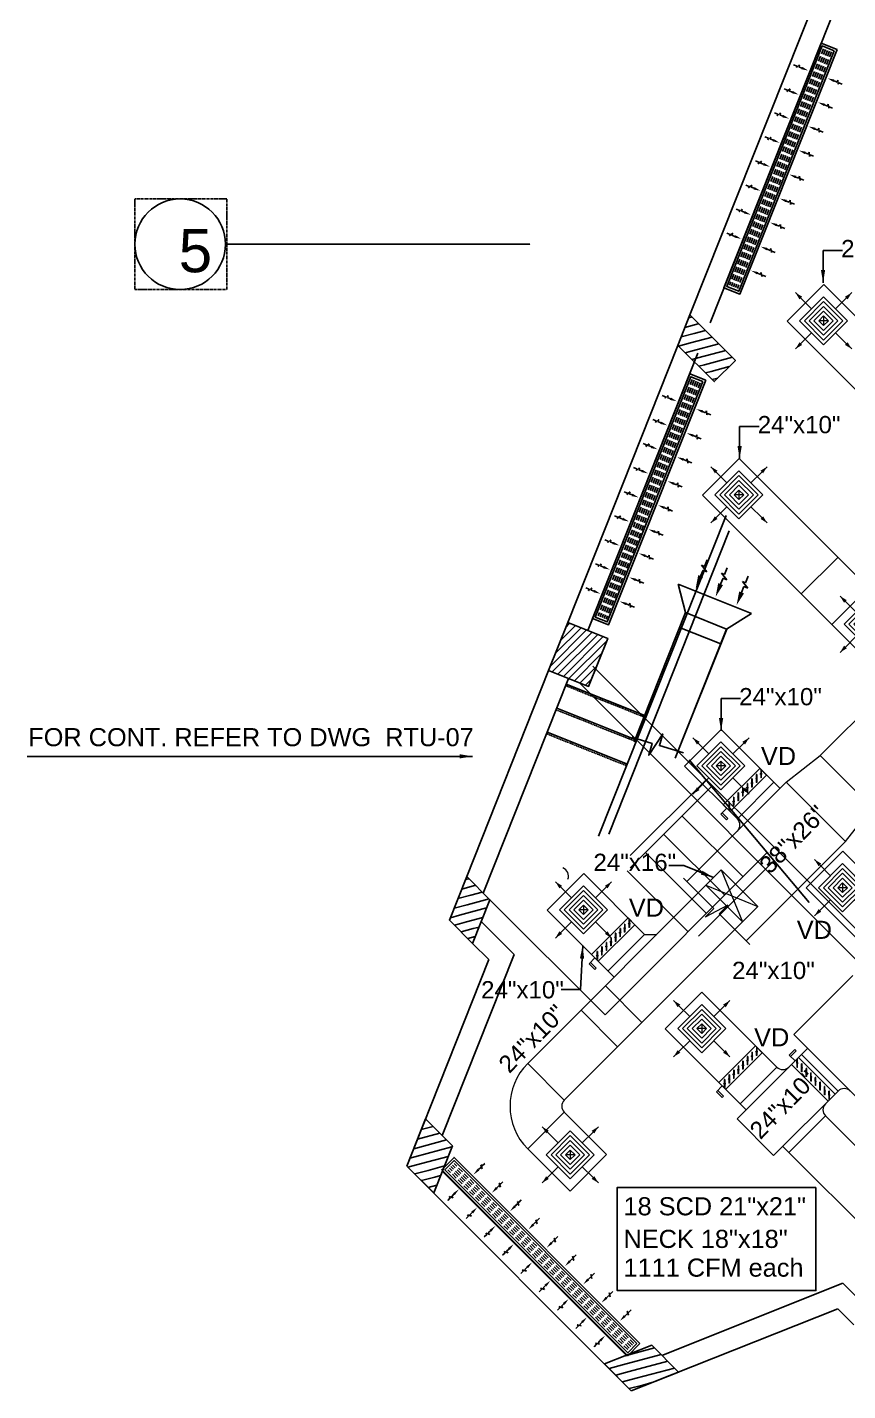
# Model space of a CAD drawing. Header units: inches. Extents: x 751443 to 884462, y -58136 to 349881.
# Drawn here: x 802887 to 812402, y -34549 to -18743 of the extents above; entities that cross this region are included whole.
import ezdxf

# ---------------------------------------------------------------- set-up
doc = ezdxf.new("R2010")
doc.units = ezdxf.units.IN
doc.header["$MEASUREMENT"] = 0
for name, pattern in [('ACAD_ISO03W100', [30, 12, -18]), ('CENTER', [50.8, 31.75, -6.35, 6.35, -6.35]), ('HIDDEN', [0.375, 0.25, -0.125])]:
    doc.linetypes.add(name, pattern=pattern)
for name, color, linetype, lineweight in [('000SACD', 1, 'Continuous', 18), ('000Text', 2, 'Continuous', 18), ('000VD', 1, 'Continuous', 20), ('M-S.DUCT', 1, 'Continuous', 15)]:
    doc.layers.add(name, color=color, linetype=linetype, lineweight=lineweight)
for name, color, linetype in [('01-R-RDUCT', 3, 'Continuous'), ('0AC-R-ARROW', 2, 'Continuous'), ('AC-LEADER', 30, 'Continuous'), ('AC-R-GRILL', 220, 'Continuous'), ('AXES', 8, 'CENTER'), ('COL', 8, 'Continuous'), ('HAT', 8, 'Continuous'), ('S 34x10', 2, 'Continuous'), ('WALL', 8, 'Continuous')]:
    doc.layers.add(name, color=color, linetype=linetype)
doc.styles.add('Arial', font='arial.ttf')
doc.styles.add('HOREA', font='arial.ttf')
doc.styles.get("Standard").update_dxf_attribs({"font": 'arial.ttf'})
doc.dimstyles.new('DIM 1-50', dxfattribs={"dimtxt": 210, "dimasz": 150, "dimexe": 0.18, "dimexo": 0.0625, "dimgap": 25, "dimtad": 0, "dimdec": 0, "dimzin": 0, "dimdsep": 46, "dimtxsty": 'HOREA', "dimblk": 'OBLIQUE', "dimcen": 0.09, "dimclrd": 256, "dimclre": 256, "dimclrt": 31, "dimadec": 0, "dimazin": 0, "dimtfac": 1, "dimtdec": 0, "dimtofl": 0, "dimtmove": 0, "dimatfit": 3, "dimfxl": 0, "dimtolj": 1, "dimtzin": 0, "dimarcsym": 0})
pattern_1 = [(15, (-225284.19, -431112.28), (-24.652514, 92.004435), [])]

# ---------------------------------------------------------------- blocks, each defined once
blk = doc.blocks.new('*U15')
at = {"layer": '000VD'}
h = blk.add_hatch(color=15, dxfattribs=at)
edge = h.paths.add_edge_path()
edge.add_arc((0.025, 0.037), 0.00488, 0, 360)
h = blk.add_hatch(color=15, dxfattribs=at)
edge = h.paths.add_edge_path()
edge.add_arc((0.075, 0.037), 0.00488, 0, 360)
h = blk.add_hatch(color=15, dxfattribs=at)
edge = h.paths.add_edge_path()
edge.add_arc((0.075, 0.037), 0.00488, 0, 360)
h = blk.add_hatch(color=15, dxfattribs=at)
edge = h.paths.add_edge_path()
edge.add_arc((0.125, 0.037), 0.00488, 0, 360)
h = blk.add_hatch(color=15, dxfattribs=at)
edge = h.paths.add_edge_path()
edge.add_arc((0.175, 0.037), 0.00488, 0, 360)
h = blk.add_hatch(color=15, dxfattribs=at)
edge = h.paths.add_edge_path()
edge.add_arc((0.225, 0.037), 0.00488, 0, 360)
h = blk.add_hatch(color=15, dxfattribs=at)
edge = h.paths.add_edge_path()
edge.add_arc((0.275, 0.037), 0.00488, 0, 360)
h = blk.add_hatch(color=15, dxfattribs=at)
edge = h.paths.add_edge_path()
edge.add_arc((0.325, 0.037), 0.00488, 0, 360)
h = blk.add_hatch(color=15, dxfattribs=at)
edge = h.paths.add_edge_path()
edge.add_arc((0.375, 0.037), 0.00488, 0, 360)
at = {"layer": '000VD', "color": 1}
blk.add_line((-0.064, 0.037), (0, 0.037), dxfattribs=at)
at = {"layer": '000VD', "color": 15}
for p, q in [((0.046, 0.061), (0.001, 0.017)), ((0.004, 0.014), (0.001, 0.017)), ((0.049, 0.058), (0.004, 0.014)), ((0.049, 0.058), (0.046, 0.061)), ((0.096, 0.061), (0.051, 0.017)), ((0.096, 0.061), (0.051, 0.017)), ((0.054, 0.014), (0.051, 0.017)), ((0.054, 0.014), (0.051, 0.017)), ((0.099, 0.058), (0.054, 0.014)), ((0.099, 0.058), (0.054, 0.014)), ((0.099, 0.058), (0.096, 0.061)), ((0.099, 0.058), (0.096, 0.061)), ((0.146, 0.061), (0.101, 0.017)), ((0.104, 0.014), (0.101, 0.017)), ((0.149, 0.058), (0.104, 0.014)), ((0.149, 0.058), (0.146, 0.061)), ((0.196, 0.061), (0.151, 0.017)), ((0.154, 0.014), (0.151, 0.017)), ((0.199, 0.058), (0.154, 0.014)), ((0.199, 0.058), (0.196, 0.061)), ((0.246, 0.061), (0.201, 0.017)), ((0.204, 0.014), (0.201, 0.017)), ((0.249, 0.058), (0.204, 0.014)), ((0.249, 0.058), (0.246, 0.061)), ((0.296, 0.061), (0.251, 0.017)), ((0.254, 0.014), (0.251, 0.017)), ((0.299, 0.058), (0.254, 0.014)), ((0.299, 0.058), (0.296, 0.061)), ((0.346, 0.061), (0.301, 0.017)), ((0.304, 0.014), (0.301, 0.017)), ((0.349, 0.058), (0.304, 0.014)), ((0.349, 0.058), (0.346, 0.061)), ((0.396, 0.061), (0.351, 0.017)), ((0.354, 0.014), (0.351, 0.017)), ((0.399, 0.058), (0.354, 0.014)), ((0.399, 0.058), (0.396, 0.061))]:
    blk.add_line(p, q, dxfattribs=at)
at = {"layer": '000VD'}
for points in [[(-0.064, -0.025), (-0.05, -0.025), (-0.05, 0.037), (-0.064, 0.037)], [(0, 0), (0.398, 0), (0.398, 0.075), (0, 0.075)]]:
    blk.add_lwpolyline(points, close=True, dxfattribs=at)
at = {"layer": '000VD', "color": 15}
for centre in [(0.025, 0.037), (0.075, 0.037), (0.075, 0.037), (0.125, 0.037), (0.175, 0.037), (0.225, 0.037), (0.275, 0.037), (0.325, 0.037), (0.375, 0.037)]:
    blk.add_circle(centre, 0.00488, dxfattribs=at)
blk = doc.blocks.new('_Oblique')
at = {"color": 0, "linetype": 'ByBlock', "lineweight": -2}
blk.add_line((-0.5, -0.5), (0.5, 0.5), dxfattribs=at)
blk = doc.blocks.new('S.C.D.')
at = {"layer": '000SACD', "color": 1}
for p, q in [((0, 0.1172), (0, 0.0948)), ((0, 0.1172), (0, 0.0948)), ((0, 0.0948), (0, 0.05)), ((0.05, 0.05), (-0.05, 0.05)), ((-0.05, 0.05), (-0.05, -0.05)), ((0.05, 0.05), (0.05, -0.05)), ((-0.1172, 0), (-0.0948, 0)), ((-0.1172, 0), (-0.0948, 0)), ((-0.0948, 0), (-0.05, 0)), ((0.0948, 0), (0.05, 0)), ((0.1172, 0), (0.0948, 0)), ((0.1172, 0), (0.0948, 0)), ((0.05, -0.05), (-0.05, -0.05)), ((0, -0.0948), (0, -0.05)), ((0, -0.1172), (0, -0.0948)), ((0, -0.1172), (0, -0.0948))]:
    blk.add_line(p, q, dxfattribs=at)
at = {"layer": '000SACD', "color": 0}
for p, q in [((0.01, 0.01), (-0.01, -0.01)), ((0.01, -0.01), (-0.01, 0.01))]:
    blk.add_line(p, q, dxfattribs=at)
at = {"layer": '000SACD', "color": 1}
blk.add_lwpolyline([(0.05, 0.05), (-0.05, 0.05), (-0.05, -0.05), (0.05, -0.05)], close=True, dxfattribs=at)
at = {"layer": '000SACD', "color": 0}
for points in [[(0.04, 0.04), (-0.04, 0.04), (-0.04, -0.04), (0.04, -0.04)], [(0.03, 0.03), (-0.03, 0.03), (-0.03, -0.03), (0.03, -0.03)], [(0.02, 0.02), (-0.02, 0.02), (-0.02, -0.02), (0.02, -0.02)], [(0.01, 0.01), (-0.01, 0.01), (-0.01, -0.01), (0.01, -0.01)]]:
    blk.add_lwpolyline(points, close=True, dxfattribs=at)
at = {"layer": '000SACD', "color": 1}
for points in [[(0.0056, 0.0948), (-0.0055, 0.0948), (0, 0.1172)], [(-0.0948, -0.0056), (-0.0948, 0.0055), (-0.1172, 0)], [(0.0948, -0.0056), (0.0948, 0.0055), (0.1172, 0)], [(0.0056, -0.0948), (-0.0055, -0.0948), (0, -0.1172)]]:
    blk.add_solid(points, dxfattribs=at)
blk = doc.blocks.new('ARR')
at = {"layer": '0AC-R-ARROW'}
for p, q in [((44, -219), (-33, -260)), ((-33, -260), (0, -260)), ((0, -219), (44, -219))]:
    blk.add_line(p, q, dxfattribs=at)
for points in [[(0, -152), (0, -219)], [(0, -260), (0, -335)]]:
    blk.add_lwpolyline(points, dxfattribs=at)
blk.add_solid([(-27, -152), (0, -11), (27, -152)], dxfattribs=at)
blk = doc.blocks.new('A$C689A498D')
at = {"layer": 'HAT', "ltscale": 0.011}
h = blk.add_hatch(dxfattribs=at)
h.set_pattern_fill('ANSI31', color=256, scale=30, angle=330, style=0)
h.set_pattern_definition(pattern_1)
h.paths.add_polyline_path([(52380, -23138), (52283, -23042), (52167, -23335), (52263, -23431)])
h = blk.add_hatch(dxfattribs=at)
h.set_pattern_fill('ANSI31', color=256, scale=30, angle=330, style=0)
h.set_pattern_definition(pattern_1)
h.paths.add_polyline_path([(52380, -23138), (52263, -23431), (52606, -23775), (52811, -23570)])
h = blk.add_hatch(dxfattribs=at)
h.set_pattern_fill('ANSI31', color=256, scale=30, angle=330, style=0)
h.set_pattern_definition(pattern_1)
h.paths.add_polyline_path([(52263, -23431), (52167, -23335), (52142, -23396), (52239, -23492)])
h = blk.add_hatch(dxfattribs=at)
h.set_pattern_fill('ANSI31', color=256, scale=30, angle=330, style=0)
h.set_pattern_definition(pattern_1)
h.paths.add_polyline_path([(52263, -23431), (52239, -23492), (52564, -23817), (52606, -23775)])
h = blk.add_hatch(dxfattribs=at)
h.set_pattern_fill('ANSI31', color=256, scale=20, style=0)
h.set_pattern_definition([(45, (-583545.22, -311023.714), (-44.9012806, 44.9012806), [])])
h.paths.add_polyline_path([(51283, -26909), (51330, -26793), (50929, -26633), (50808, -26941), (51030, -27162)])
h.paths.add_polyline_path([(50929, -26633), (50865, -26608), (50754, -26887), (50808, -26941)])
h.paths.add_polyline_path([(50808, -26941), (50754, -26887), (50643, -27165), (50710, -27192)])
h.paths.add_polyline_path([(50808, -26941), (50710, -27192), (50918, -27274), (51030, -27162)])
h.paths.add_polyline_path([(51030, -27162), (50918, -27274), (51108, -27350), (51139, -27272)])
h.paths.add_polyline_path([(51283, -26909), (51030, -27162), (51139, -27272)])
h = blk.add_hatch(dxfattribs=at)
h.set_pattern_fill('ANSI31', color=256, scale=30, angle=330, style=0)
h.set_pattern_definition(pattern_1)
h.paths.add_polyline_path([(49790, -29649), (49694, -29553), (49543, -29932), (49639, -30029)])
h = blk.add_hatch(dxfattribs=at)
h.set_pattern_fill('ANSI31', color=256, scale=30, angle=330, style=0)
h.set_pattern_definition(pattern_1)
h.paths.add_polyline_path([(49963, -29822), (49790, -29649), (49639, -30029), (49812, -30202)])
h = blk.add_hatch(dxfattribs=at)
h.set_pattern_fill('ANSI31', color=256, scale=30, angle=330, style=0)
h.set_pattern_definition(pattern_1)
h.paths.add_polyline_path([(49639, -30029), (49543, -29932), (49493, -30059), (49589, -30155)])
h = blk.add_hatch(dxfattribs=at)
h.set_pattern_fill('ANSI31', color=256, scale=30, angle=330, style=0)
h.set_pattern_definition(pattern_1)
h.paths.add_polyline_path([(49639, -30029), (49589, -30155), (49762, -30328), (49812, -30202)])
h = blk.add_hatch(dxfattribs=at)
h.set_pattern_fill('ANSI31', color=256, scale=30, angle=330, style=0)
h.set_pattern_definition(pattern_1)
h.paths.add_polyline_path([(49528, -32675), (49217, -32364), (49056, -32768), (49367, -33080)])
h = blk.add_hatch(dxfattribs=at)
h.set_pattern_fill('ANSI31', color=256, scale=30, angle=330, style=0)
h.set_pattern_definition(pattern_1)
h.paths.add_polyline_path([(49056, -32768), (48999, -32910), (49311, -33221), (49367, -33080)])
h = blk.add_hatch(dxfattribs=at)
h.set_pattern_fill('ANSI31', color=256, scale=30, angle=330, style=0)
h.set_pattern_definition(pattern_1)
h.paths.add_polyline_path([(51839, -34986), (51434, -35147), (51745, -35458), (52150, -35297)])
h = blk.add_hatch(dxfattribs=at)
h.set_pattern_fill('ANSI31', color=256, scale=30, angle=330, style=0)
h.set_pattern_definition(pattern_1)
h.paths.add_polyline_path([(51434, -35147), (51292, -35203), (51603, -35514), (51745, -35458)])
at = {"layer": 'AXES', "linetype": 'CENTER', "ltscale": 0.03}
blk.add_line((46911, -22224), (50431, -22224), dxfattribs=at)
at = {"layer": 'AXES'}
blk.add_lwpolyline([(45846, -21699), (45846, -22749), (46911, -22749), (46911, -21699)], close=True, dxfattribs=at)
at = {"layer": 'AXES', "linetype": 'Continuous'}
blk.add_circle((46371, -22224), 525, dxfattribs=at)
at = {"layer": 'COL', "linetype": 'Continuous', "ltscale": 0.03}
for points in [[(52142, -23396), (52283, -23042), (52811, -23570), (52564, -23817)], [(50643, -27165), (50865, -26608), (51330, -26793), (51108, -27350)]]:
    blk.add_lwpolyline(points, close=True, dxfattribs=at)
at = {"layer": 'COL', "ltscale": 0.03}
for points in [[(49694, -29553), (49493, -30059), (49762, -30328), (49963, -29822)], [(48999, -32910), (49311, -33221), (49528, -32675), (49217, -32364)], [(51603, -35514), (51292, -35203), (51839, -34986), (52150, -35297)]]:
    blk.add_lwpolyline(points, close=True, dxfattribs=at)
at = {"layer": 'WALL', "ltscale": 0.011}
for p, q in [((52283, -23042), (54463, -17561)), ((52516, -23134), (54005, -19389)), ((50865, -26608), (52142, -23396)), ((51097, -26700), (52375, -23488)), ((51224, -29087), (52702, -25370)), ((51341, -29063), (52739, -25548)), ((49694, -29553), (50643, -27165)), ((49886, -29745), (50876, -27258)), ((51779, -27693), (50849, -27324)), ((51668, -27972), (50739, -27602)), ((51557, -28251), (50628, -27881)), ((52274, -28200), (53667, -29854)), ((51590, -29311), (52469, -28432)), ((51590, -29453), (52534, -28509)), ((52191, -28852), (52898, -29559)), ((51978, -29064), (52686, -29771)), ((51299, -31158), (53180, -29276)), ((51766, -29276), (52473, -29983)), ((52382, -30245), (53258, -29369)), ((51554, -29488), (52261, -30195)), ((49963, -29822), (51299, -31158)), ((49863, -30075), (50244, -30457)), ((49762, -30328), (49951, -30517)), ((49409, -32556), (50244, -30457)), ((48999, -32910), (49951, -30517)), ((48999, -32910), (51603, -35514)), ((49411, -32968), (51545, -35102)), ((51957, -35104), (54057, -34269)), ((54057, -34269), (54438, -34651)), ((51603, -35514), (53997, -34563)), ((53997, -34563), (54185, -34752))]:
    blk.add_line(p, q, dxfattribs=at)
at = {"layer": 'WALL', "linetype": 'ACAD_ISO03W100', "ltscale": 0.011}
for p, q in [((51771, -27712), (50842, -27342)), ((51660, -27991), (50731, -27621)), ((51549, -28269), (50620, -27900))]:
    blk.add_line(p, q, dxfattribs=at)
at = {"layer": 'AXES'}
blk.add_text('5', height=500, dxfattribs=at).set_placement((46354, -22549))
blk = doc.blocks.new('*U20')
at = {"layer": '000VD'}
h = blk.add_hatch(color=15, dxfattribs=at)
edge = h.paths.add_edge_path()
edge.add_arc((0.025, 0.037), 0.00488, 0, 360)
h = blk.add_hatch(color=15, dxfattribs=at)
edge = h.paths.add_edge_path()
edge.add_arc((0.075, 0.037), 0.00488, 0, 360)
h = blk.add_hatch(color=15, dxfattribs=at)
edge = h.paths.add_edge_path()
edge.add_arc((0.075, 0.037), 0.00488, 0, 360)
h = blk.add_hatch(color=15, dxfattribs=at)
edge = h.paths.add_edge_path()
edge.add_arc((0.125, 0.037), 0.00488, 0, 360)
h = blk.add_hatch(color=15, dxfattribs=at)
edge = h.paths.add_edge_path()
edge.add_arc((0.175, 0.037), 0.00488, 0, 360)
h = blk.add_hatch(color=15, dxfattribs=at)
edge = h.paths.add_edge_path()
edge.add_arc((0.225, 0.037), 0.00488, 0, 360)
h = blk.add_hatch(color=15, dxfattribs=at)
edge = h.paths.add_edge_path()
edge.add_arc((0.275, 0.037), 0.00488, 0, 360)
h = blk.add_hatch(color=15, dxfattribs=at)
edge = h.paths.add_edge_path()
edge.add_arc((0.325, 0.037), 0.00488, 0, 360)
h = blk.add_hatch(color=15, dxfattribs=at)
edge = h.paths.add_edge_path()
edge.add_arc((0.375, 0.037), 0.00488, 0, 360)
at = {"layer": '000VD', "color": 1}
blk.add_line((-0.064, 0.037), (0, 0.037), dxfattribs=at)
at = {"layer": '000VD', "color": 15}
for p, q in [((0.046, 0.061), (0.001, 0.017)), ((0.004, 0.014), (0.001, 0.017)), ((0.049, 0.058), (0.004, 0.014)), ((0.049, 0.058), (0.046, 0.061)), ((0.096, 0.061), (0.051, 0.017)), ((0.096, 0.061), (0.051, 0.017)), ((0.054, 0.014), (0.051, 0.017)), ((0.054, 0.014), (0.051, 0.017)), ((0.099, 0.058), (0.054, 0.014)), ((0.099, 0.058), (0.054, 0.014)), ((0.099, 0.058), (0.096, 0.061)), ((0.099, 0.058), (0.096, 0.061)), ((0.146, 0.061), (0.101, 0.017)), ((0.104, 0.014), (0.101, 0.017)), ((0.149, 0.058), (0.104, 0.014)), ((0.149, 0.058), (0.146, 0.061)), ((0.196, 0.061), (0.151, 0.017)), ((0.154, 0.014), (0.151, 0.017)), ((0.199, 0.058), (0.154, 0.014)), ((0.199, 0.058), (0.196, 0.061)), ((0.246, 0.061), (0.201, 0.017)), ((0.204, 0.014), (0.201, 0.017)), ((0.249, 0.058), (0.204, 0.014)), ((0.249, 0.058), (0.246, 0.061)), ((0.296, 0.061), (0.251, 0.017)), ((0.254, 0.014), (0.251, 0.017)), ((0.299, 0.058), (0.254, 0.014)), ((0.299, 0.058), (0.296, 0.061)), ((0.346, 0.061), (0.301, 0.017)), ((0.304, 0.014), (0.301, 0.017)), ((0.349, 0.058), (0.304, 0.014)), ((0.349, 0.058), (0.346, 0.061)), ((0.396, 0.061), (0.351, 0.017)), ((0.354, 0.014), (0.351, 0.017)), ((0.399, 0.058), (0.354, 0.014)), ((0.399, 0.058), (0.396, 0.061))]:
    blk.add_line(p, q, dxfattribs=at)
at = {"layer": '000VD'}
for points in [[(-0.064, -0.025), (-0.05, -0.025), (-0.05, 0.037), (-0.064, 0.037)], [(0, 0), (0.4, 0), (0.4, 0.075), (0, 0.075)]]:
    blk.add_lwpolyline(points, close=True, dxfattribs=at)
at = {"layer": '000VD', "color": 15}
for centre in [(0.025, 0.037), (0.075, 0.037), (0.075, 0.037), (0.125, 0.037), (0.175, 0.037), (0.225, 0.037), (0.275, 0.037), (0.325, 0.037), (0.375, 0.037)]:
    blk.add_circle(centre, 0.00488, dxfattribs=at)
blk = doc.blocks.new('*U22')
at = {"layer": '000VD'}
h = blk.add_hatch(color=15, dxfattribs=at)
edge = h.paths.add_edge_path()
edge.add_arc((0.025, 0.037), 0.00488, 0, 360)
h = blk.add_hatch(color=15, dxfattribs=at)
edge = h.paths.add_edge_path()
edge.add_arc((0.075, 0.037), 0.00488, 0, 360)
h = blk.add_hatch(color=15, dxfattribs=at)
edge = h.paths.add_edge_path()
edge.add_arc((0.075, 0.037), 0.00488, 0, 360)
h = blk.add_hatch(color=15, dxfattribs=at)
edge = h.paths.add_edge_path()
edge.add_arc((0.125, 0.037), 0.00488, 0, 360)
h = blk.add_hatch(color=15, dxfattribs=at)
edge = h.paths.add_edge_path()
edge.add_arc((0.175, 0.037), 0.00488, 0, 360)
h = blk.add_hatch(color=15, dxfattribs=at)
edge = h.paths.add_edge_path()
edge.add_arc((0.225, 0.037), 0.00488, 0, 360)
h = blk.add_hatch(color=15, dxfattribs=at)
edge = h.paths.add_edge_path()
edge.add_arc((0.275, 0.037), 0.00488, 0, 360)
h = blk.add_hatch(color=15, dxfattribs=at)
edge = h.paths.add_edge_path()
edge.add_arc((0.325, 0.037), 0.00488, 0, 360)
h = blk.add_hatch(color=15, dxfattribs=at)
edge = h.paths.add_edge_path()
edge.add_arc((0.375, 0.037), 0.00488, 0, 360)
at = {"layer": '000VD', "color": 1}
blk.add_line((-0.064, 0.037), (0, 0.037), dxfattribs=at)
at = {"layer": '000VD', "color": 15}
for p, q in [((0.046, 0.061), (0.001, 0.017)), ((0.004, 0.014), (0.001, 0.017)), ((0.049, 0.058), (0.004, 0.014)), ((0.049, 0.058), (0.046, 0.061)), ((0.096, 0.061), (0.051, 0.017)), ((0.096, 0.061), (0.051, 0.017)), ((0.054, 0.014), (0.051, 0.017)), ((0.054, 0.014), (0.051, 0.017)), ((0.099, 0.058), (0.054, 0.014)), ((0.099, 0.058), (0.054, 0.014)), ((0.099, 0.058), (0.096, 0.061)), ((0.099, 0.058), (0.096, 0.061)), ((0.146, 0.061), (0.101, 0.017)), ((0.104, 0.014), (0.101, 0.017)), ((0.149, 0.058), (0.104, 0.014)), ((0.149, 0.058), (0.146, 0.061)), ((0.196, 0.061), (0.151, 0.017)), ((0.154, 0.014), (0.151, 0.017)), ((0.199, 0.058), (0.154, 0.014)), ((0.199, 0.058), (0.196, 0.061)), ((0.246, 0.061), (0.201, 0.017)), ((0.204, 0.014), (0.201, 0.017)), ((0.249, 0.058), (0.204, 0.014)), ((0.249, 0.058), (0.246, 0.061)), ((0.296, 0.061), (0.251, 0.017)), ((0.254, 0.014), (0.251, 0.017)), ((0.299, 0.058), (0.254, 0.014)), ((0.299, 0.058), (0.296, 0.061)), ((0.346, 0.061), (0.301, 0.017)), ((0.304, 0.014), (0.301, 0.017)), ((0.349, 0.058), (0.304, 0.014)), ((0.349, 0.058), (0.346, 0.061)), ((0.396, 0.061), (0.351, 0.017)), ((0.354, 0.014), (0.351, 0.017)), ((0.399, 0.058), (0.354, 0.014)), ((0.399, 0.058), (0.396, 0.061))]:
    blk.add_line(p, q, dxfattribs=at)
at = {"layer": '000VD'}
for points in [[(-0.064, -0.025), (-0.05, -0.025), (-0.05, 0.037), (-0.064, 0.037)], [(0, 0), (0.4, 0), (0.4, 0.075), (0, 0.075)]]:
    blk.add_lwpolyline(points, close=True, dxfattribs=at)
at = {"layer": '000VD', "color": 15}
for centre in [(0.025, 0.037), (0.075, 0.037), (0.075, 0.037), (0.125, 0.037), (0.175, 0.037), (0.225, 0.037), (0.275, 0.037), (0.325, 0.037), (0.375, 0.037)]:
    blk.add_circle(centre, 0.00488, dxfattribs=at)

msp = doc.modelspace()

# ---------------------------------------------------------------- linework, layer by layer
at = {"layer": '01-R-RDUCT'}
for p, q in [((810435.3, -25199.3, -0.6), (811285.5, -25537.4, 0.7)), ((810519.3, -25529.2, 0), (809924.1, -27025.7, 0)), ((810519.3, -25529.2, -0.1), (810997.8, -25719.5, 0.6)), ((810997.8, -25719.5, 0.7), (810402.4, -27216.8, 0.7)), ((810998, -25719.6, -99.3), (810402.5, -27216.8, -99.3)), ((810451.4, -25699.8, 0), (810930, -25890.2, 0.7))]:
    msp.add_line(p, q, dxfattribs=at)
at = {"layer": '01-R-RDUCT', "extrusion": (-0.001329, 0.000528397, 0.999999)}
for p, q in [((810519.3, -25529.2, -0.1), (810435.3, -25199.3, -0.6)), ((810997.8, -25719.5, 0.6), (811285.5, -25537.4, 0.7))]:
    msp.add_line(p, q, dxfattribs=at)
at = {"layer": '01-R-RDUCT', "extrusion": (0.208802, 0.04036, 0.977125), "elevation": 168020.4}
msp.add_lwpolyline([(-180478.5, -772552.5), (-180342, -772290.2), (-180216.3, -772355.6), (-180428.1, -772143.2), (-180300.2, -772209.8), (-180185.6, -771989.5)], dxfattribs=at)
at = {"layer": 'AC-LEADER'}
msp.add_lwpolyline([(812033.8, -32191.9), (809728.7, -32191.9), (809728.7, -33386.8), (812033.8, -33386.8)], close=True, dxfattribs=at)
at = {"layer": 'AC-R-GRILL', "color": 193, "linetype": 'HIDDEN', "ltscale": 250}
for p, q in [((812120.7, -18992.9), (811030.6, -21734.1)), ((812143.9, -19002.1), (811053.9, -21743.3)), ((812167.2, -19011.3), (811077.1, -21752.6)), ((812190.4, -19020.6), (811100.3, -21761.8)), ((812213.6, -19029.8), (811123.6, -21771)), ((810596.9, -22826.5), (809506.8, -25567.8)), ((810620.1, -22835.8), (809530.1, -25577)), ((810643.4, -22845), (809553.3, -25586.2)), ((810666.6, -22854.3), (809576.5, -25595.5)), ((810689.8, -22863.5), (809599.8, -25604.7)), ((809921.9, -34001.3), (807836, -31915.3)), ((809851.2, -34072), (807765.3, -31986)), ((809868.9, -34054.3), (807782.9, -31968.4)), ((809886.6, -34036.6), (807800.6, -31950.7)), ((809904.3, -34019), (807818.3, -31933))]:
    msp.add_line(p, q, dxfattribs=at)
at = {"layer": 'AC-R-GRILL'}
for points in [[(812278.6, -19001.8), (811151.6, -21836), (810965.7, -21762.1), (812092.7, -18927.9)], [(810754.8, -22835.5), (809627.8, -25669.7), (809441.9, -25595.8), (810568.9, -22761.6)], [(809992.6, -34001.3), (807836, -31844.6), (807694.5, -31986), (809851.2, -34142.7)]]:
    msp.add_lwpolyline(points, close=True, dxfattribs=at)
at = {"layer": 'AC-R-GRILL', "ltscale": 25}
for points in [[(812246.1, -19015.8), (811137.6, -21803.5), (810998.2, -21748.1), (812106.7, -18960.4)], [(810722.3, -22849.5), (809613.8, -25637.2), (809474.4, -25581.8), (810582.9, -22794.1)], [(809957.3, -34001.3), (807836, -31880), (807729.9, -31986), (809851.2, -34107.4)]]:
    msp.add_lwpolyline(points, close=True, dxfattribs=at)
at = {"layer": 'M-S.DUCT'}
for p, q in [((811698.6, -22149, 0), (812122.9, -21724.7, 0)), ((812122.9, -21724.7, 0), (814904.1, -24505.9, 0)), ((811698.6, -22149, 0), (814409.1, -24859.5, 0)), ((811141.8, -23742.4, 0), (810717.5, -24166.7, 0)), ((811141.8, -23742.4, 0), (813334, -25934.6, 0)), ((810717.5, -24166.7, 0), (812839, -26288.1, 0)), ((812287.5, -24888.1, 0.1), (811863.3, -25312.4, 0.1)), ((812641.1, -25241.7, 0.1), (812216.8, -25665.9, 0.1)), ((810934.2, -26883.5, 0), (810510, -27307.8, 0)), ((810934.2, -26883.5, 0), (811617.2, -27566.5, 0)), ((811687.9, -27495.8, 0), (812083.9, -27184.6, 0)), ((812083.9, -27184.6, 0), (812685.6, -27786.3, 0)), ((810510, -27307.8, 0), (811122.2, -27920, 0)), ((811122.2, -27920, 0), (811546.5, -27495.8, 0)), ((811687.9, -27495.8, 0), (812374.5, -28182.3, 0)), ((812374.5, -28182.3, 0), (812685.6, -27786.3, 0)), ((812344.9, -28295.1, 0.1), (811920.6, -28719.4, 0.1)), ((809339.8, -28552.2, 0), (808915.5, -28976.5, 0)), ((809339.8, -28552.2, 0), (810046, -29258.5, 0)), ((808915.5, -28976.5, 0), (809692.5, -29753.5, 0)), ((810046, -29258.5, 0), (809621.8, -29682.8, 0)), ((810046, -29258.5, 0), (810187.5, -29258.5, 0)), ((809591.6, -29854.4, 0.6), (810015.9, -30278.6, 1.2)), ((810710.6, -29929.4, 0.1), (810286.4, -30353.7, 0.1)), ((810710.6, -29929.4, 0.1), (811578.2, -30797, 0.1)), ((809308.7, -30137.2, 0.6), (809733, -30561.5, 1.2)), ((810286.4, -30353.7, 0.1), (811224.6, -31292, 0.1)), ((813433.5, -32076.8, 0), (811777.5, -30420.9, 0)), ((811936.6, -30580, 0), (811118.6, -31398, 0)), ((809115.2, -31179.3, 1.4), (808690.9, -30755.1, 1.4)), ((811578.2, -30797, 0), (811153.9, -31221.2, 0)), ((812290.2, -31075, 0), (811542.8, -31822.3, 0)), ((809115.2, -31320.8, 1.4), (808690.9, -31745, 0)), ((809606.1, -31811.7), (809115.2, -31320.8, 0)), ((811118.6, -31398, 0), (811542.8, -31822.3, 0)), ((812143.9, -31362.7, 0), (811719.6, -31786.9, 0)), ((813258.9, -32477.7, 0), (812143.9, -31362.7, 0)), ((809181.8, -32235.9, 0), (808690.9, -31745, 0)), ((812834.6, -32901.9, 0), (811648.9, -31716.2, 0)), ((809606.1, -31811.7), (809181.8, -32235.9, 0))]:
    msp.add_line(p, q, dxfattribs=at)
at = {"layer": 'M-S.DUCT', "ltscale": 0.011}
for p, q in [((813404.7, -25863.9, 0), (812083.9, -27184.6, 0)), ((811687.9, -27495.8, 0), (810537.6, -28646.1, 0)), ((812374.5, -28182.3, 0), (811224.1, -29332.7, 0)), ((810934.7, -28511.3, 0.1), (811182.2, -29112.3, 0.6)), ((810757.9, -28688.1, -0.1), (811359, -28935.5, 0.8))]:
    msp.add_line(p, q, dxfattribs=at)
at = {"layer": 'M-S.DUCT', "extrusion": (-1.64066e-07, -1.64066e-07, 1)}
for p, q in [((812344.9, -28295.1, 0.1), (813194.8, -29145, 0.1)), ((811920.6, -28719.4, 0.1), (812699.8, -29498.6, 0.1))]:
    msp.add_line(p, q, dxfattribs=at)
at = {"layer": 'M-S.DUCT', "ltscale": 0.011, "extrusion": (0.181956, -0.080714, 0.979988)}
msp.add_line((810934.7, -28511.3, 0.1), (808690.9, -30755.1, 0.9), dxfattribs=at)
at = {"layer": 'M-S.DUCT', "extrusion": (0.181956, -0.080714, 0.979988)}
msp.add_line((811359, -28935.5, 0.8), (809115.2, -31179.3, 1.6), dxfattribs=at)
at = {"layer": 'M-S.DUCT', "extrusion": (-8.20329e-08, -8.20329e-08, 1)}
for p, q in [((812462.4, -29736, 1.4), (811777.5, -30420.9, 1.4)), ((812290.2, -31075, 0.9), (811865.9, -30650.7, 0.9))]:
    msp.add_line(p, q, dxfattribs=at)
at = {"layer": 'M-S.DUCT', "extrusion": (-0.000316617, -0.000466799, 1), "elevation": -243.2}
msp.add_lwpolyline([(811266.3, -29375), (810912.8, -29021.5), (811013, -28921.3), (810746.7, -29059.4), (810848.7, -28957.4), (810497.5, -28606.2)], dxfattribs=at)
at = {"layer": 'M-S.DUCT', "ltscale": 0.011, "extrusion": (-0.001266, 0.000368626, 0.999999), "elevation": -1037.3}
msp.add_lwpolyline([(811358.3, -28935.2), (810934, -28510.9), (810757.3, -28687.7), (811181.5, -29111.9)], close=True, dxfattribs=at)
at = {"layer": 'M-S.DUCT', "ltscale": 0.011, "extrusion": (4.57949e-08, -4.91581e-08, 1)}
for centre, start, end in [((811051.5, -27990.8, 0), 315, 45), ((811648.9, -30726.3, 0), 225, 315)]:
    msp.add_arc(centre, 100, start, end, dxfattribs=at)
at = {"layer": 'M-S.DUCT', "ltscale": 0.011}
msp.add_arc((809064.2, -28582.2, 0), 100, 339.10284, 69.10284, dxfattribs=at)
at = {"layer": 'M-S.DUCT'}
for radius in [700, 100]:
    msp.add_arc((809185.9, -31250.1, 1.4), radius, 135, 225, dxfattribs=at)
at = {"layer": 'M-S.DUCT', "extrusion": (-8.20329e-08, -8.20329e-08, 1)}
msp.add_arc((812360.9, -31145.7, 0.8), 100, 45, 135, dxfattribs=at)
at = {"layer": 'M-S.DUCT', "ltscale": 0.011, "extrusion": (-4.91581e-08, 4.57949e-08, 1)}
msp.add_arc((812214.6, -31292, 0), 100, 135, 225, dxfattribs=at)
at = {"layer": 'WALL'}
for p, q in [((809446.8, -26147.6), (815657.8, -32358.6)), ((809286, -26340.3), (815497, -32551.3))]:
    msp.add_line(p, q, dxfattribs=at)

# ---------------------------------------------------------------- block references
msp.add_blockref('A$C689A498D', (758289.3, 965.6))
at = {"layer": '000SACD', "color": 0, "xscale": 3937.499999999998, "yscale": 3937.499999999998, "zscale": 3937.499999999998, "rotation": 44.99999999999664}
for p in [(812121.5, -22146), (811140.8, -24163.2), (812638.9, -25663.7, 0.1), (810932, -27305.6), (812342.7, -28717.2, 0.1), (809337.6, -28974.3), (810708.4, -30351.5, 0.1), (809184, -31813.9), (812833.8, -32482.9)]:
    msp.add_blockref('S.C.D.', p, dxfattribs=at)
at = {"layer": '000VD', "xscale": 1500, "yscale": 1500, "zscale": 1500, "rotation": 44.99999999997311}
for name, p in [('*U15', (811038.2, -27836, 0)), ('*U20', (809509.6, -29570.6, 0)), ('*U20', (810986.7, -31054, 0.1))]:
    msp.add_blockref(name, p, dxfattribs=at)
at = {"layer": '000VD', "extrusion": (-2.21817e-19, -1.64066e-07, 1), "xscale": -1500.000000000002, "yscale": 1500.000000000001, "zscale": 1500.000000000001, "rotation": 134.9999999998719}
msp.add_blockref('*U22', (811830.2, -30686.4, 0), dxfattribs=at)
at = {"layer": '0AC-R-ARROW', "zscale": 0.56}
for p, xscale, yscale, rotation in [((811949.1, -19247.5), -0.5599999999976719, 0.5599999999976718, 248.3148331570345), ((811838.2, -19526.2), -0.5599999999976719, 0.5599999999976718, 248.3148331570345), ((811727.4, -19805), -0.5599999999976719, 0.5599999999976718, 248.3148331570345), ((811616.5, -20083.8), -0.5599999999976719, 0.5599999999976718, 248.3148331570345), ((811505.7, -20362.5), -0.5599999999976719, 0.5599999999976718, 248.3148331570345), ((811394.8, -20641.3), -0.5599999999976719, 0.5599999999976718, 248.3148331570345), ((811284, -20920.1), -0.5599999999976719, 0.5599999999976718, 248.3148331570345), ((811173.1, -21198.8), -0.5599999999976719, 0.5599999999976718, 248.3148331570345), ((810425.3, -23081.1), -0.5599999999976719, 0.5599999999976718, 248.3148331570345), ((810314.4, -23359.9), -0.5599999999976719, 0.5599999999976718, 248.3148331570345), ((810203.6, -23638.7), -0.5599999999976719, 0.5599999999976718, 248.3148331570345), ((810092.7, -23917.5), -0.5599999999976719, 0.5599999999976718, 248.3148331570345), ((810307.2, -24002.7), 0.5599999999976718, 0.5599999999976718, 68.31483315707597), ((809981.9, -24196.2), -0.5599999999976719, 0.5599999999976718, 248.3148331570345), ((809871, -24475), -0.5599999999976719, 0.5599999999976718, 248.3148331570345), ((809760.2, -24753.8), -0.5599999999976719, 0.5599999999976718, 248.3148331570345), ((809649.3, -25032.5), -0.5599999999976719, 0.5599999999976718, 248.3148331570345), ((809538.5, -25311.3), -0.5599999999976719, 0.5599999999976718, 248.3148331570345), ((807895.8, -32209), 0.5599999999976717, 0.5599999999976717, 315.0000000000144), ((808107.9, -32421.2), 0.5599999999976717, 0.5599999999976717, 315.0000000000144), ((808320.1, -32633.3), 0.5599999999976717, 0.5599999999976717, 315.0000000000144), ((808532.2, -32845.4), 0.5599999999976717, 0.5599999999976717, 315.0000000000144), ((808744.3, -33057.6), 0.5599999999976717, 0.5599999999976717, 315.0000000000144), ((808956.5, -33269.7), 0.5599999999976717, 0.5599999999976717, 315.0000000000144), ((809168.6, -33481.8), 0.5599999999976717, 0.5599999999976717, 315.0000000000144), ((809380.7, -33694), 0.5599999999976717, 0.5599999999976717, 315.0000000000144), ((809592.9, -33906.1), 0.5599999999976717, 0.5599999999976717, 315.0000000000144)]:
    msp.add_blockref('ARR', p, dxfattribs=dict(at, xscale=xscale, yscale=yscale, rotation=rotation))
at = {"layer": '0AC-R-ARROW', "extrusion": (0, 0, -1)}
for p, xscale, yscale, zscale, rotation in [((-812163.5, -19332.7), -0.5599999999976719, 0.5599999999976718, -0.5599999999976719, 291.6851668429655), ((-812052.7, -19611.5), -0.5599999999976719, 0.5599999999976718, -0.5599999999976719, 291.6851668429655), ((-811941.8, -19890.3), -0.5599999999976719, 0.5599999999976718, -0.5599999999976719, 291.6851668429655), ((-811831, -20169), -0.5599999999976719, 0.5599999999976718, -0.5599999999976719, 291.6851668429655), ((-811720.1, -20447.8), -0.5599999999976719, 0.5599999999976718, -0.5599999999976719, 291.6851668429655), ((-811609.3, -20726.6), -0.5599999999976719, 0.5599999999976718, -0.5599999999976719, 291.6851668429655), ((-811498.4, -21005.4), -0.5599999999976719, 0.5599999999976718, -0.5599999999976719, 291.6851668429655), ((-811387.6, -21284.1), -0.5599999999976719, 0.5599999999976718, -0.5599999999976719, 291.6851668429655), ((-811276.7, -21562.9), -0.5599999999976719, 0.5599999999976718, -0.5599999999976719, 291.6851668429655), ((-810639.7, -23166.4), -0.559999999997672, 0.5599999999976718, -0.559999999997672, 291.6851668429655), ((-810528.9, -23445.2), -0.559999999997672, 0.5599999999976718, -0.559999999997672, 291.6851668429655), ((-810418, -23724), -0.559999999997672, 0.5599999999976718, -0.559999999997672, 291.6851668429655), ((-810196.3, -24281.5), -0.559999999997672, 0.5599999999976718, -0.559999999997672, 291.6851668429655), ((-810085.5, -24560.3), -0.559999999997672, 0.5599999999976718, -0.559999999997672, 291.6851668429655), ((-809974.6, -24839), -0.559999999997672, 0.5599999999976718, -0.559999999997672, 291.6851668429655), ((-809863.8, -25117.8), -0.559999999997672, 0.5599999999976718, -0.559999999997672, 291.6851668429655), ((-809752.9, -25396.6), -0.559999999997672, 0.5599999999976718, -0.559999999997672, 291.6851668429655), ((-808059, -32045.9), 0.5599999999976717, 0.5599999999976717, -0.5599999999976717, 224.9999999999855), ((-808271.1, -32258), 0.5599999999976717, 0.5599999999976717, -0.5599999999976717, 224.9999999999855), ((-808483.2, -32470.1), 0.5599999999976717, 0.5599999999976717, -0.5599999999976717, 224.9999999999855), ((-808695.4, -32682.3), 0.5599999999976717, 0.5599999999976717, -0.5599999999976717, 224.9999999999855), ((-808907.5, -32894.4), 0.5599999999976717, 0.5599999999976717, -0.5599999999976717, 224.9999999999855), ((-809119.6, -33106.5), 0.5599999999976717, 0.5599999999976717, -0.5599999999976717, 224.9999999999855), ((-809331.8, -33318.7), 0.5599999999976717, 0.5599999999976717, -0.5599999999976717, 224.9999999999855), ((-809543.9, -33530.8), 0.5599999999976717, 0.5599999999976717, -0.5599999999976717, 224.9999999999855), ((-809756, -33742.9), 0.5599999999976717, 0.5599999999976717, -0.5599999999976717, 224.9999999999855)]:
    msp.add_blockref('ARR', p, dxfattribs=dict(at, xscale=xscale, yscale=yscale, zscale=zscale, rotation=rotation))
at = {"layer": '0AC-R-ARROW', "extrusion": (-0.000100648, -0.00056889, -1), "xscale": 1.119999999995345, "yscale": 1.119999999995346, "zscale": -1.119999999995343, "rotation": 201.6886380754473}
for p in [(-810633, -25264.5, -67), (-810865, -25356.8, -67.3), (-811108.1, -25453.4, -67.6)]:
    msp.add_blockref('ARR', p, dxfattribs=at)

# ---------------------------------------------------------------- texts
at = {"layer": '000Text', "color": 2, "style": 'Arial'}
for s, p in [('FOR CONT. REFER TO DWG  RTU-07 ', (802899, -27077.5, -0.6)), ('VD', (811395.1, -27295.8)), ('VD', (809863.5, -29053.3, 0)), ('VD', (811811, -29310.5, 0)), ('VD', (811316.5, -30556.3, 0)), ('18 SCD 21"x21"', (809801.8, -32515.3)), ('NECK 18"x18"', (809801.7, -32893.2)), ('1111 CFM each', (809801.7, -33226.4))]:
    msp.add_text(s, height=210, dxfattribs=at).set_placement(p)
at = {"layer": 'S 34x10', "ltscale": 0.1, "style": 'Arial'}
for s, p in [('24"x10"', (812325.5, -21408.6, 0)), ('24"x10"', (811358.1, -23449.3, 0)), ('24"x10"', (811142.7, -26603, 0)), ('24"x16"', (809452.8, -28523.4, -362)), ('24"x10"', (811060.5, -29776.3, 0)), ('24"x10"', (808150.1, -30000.4, -0.1))]:
    msp.add_text(s, height=200, dxfattribs=at).set_placement(p)
for s, p in [(' 38"x26"', (811447.4, -28625, 6)), ('24"x10"', (808476.7, -30879.6, 1.4)), (' 24"x10"', (811334.7, -31701.7, 4.7))]:
    msp.add_text(s, height=200, rotation=45.713, dxfattribs=at).set_placement(p)

# ---------------------------------------------------------------- leaders
at = {"layer": 'AC-LEADER'}
for points in [[(812115.8, -21706.3, -1096.7), (812115.8, -21329.7, -1096.7), (812340.4, -21329.7, -1096.7)], [(811148.3, -23747, -701.3), (811148.3, -23370.4, -701.3), (811372.9, -23370.4, -701.3)], [(810933, -26900.7, -85.9), (810933, -26524.1, -85.9), (811157.6, -26524.1, -85.9)], [(808050.3, -27194.9, -0.6), (805587.1, -27194.9, -0.6), (802887.2, -27194.9, -0.6)], [(810846.3, -28599.7), (810500.6, -28459.4), (810327.6, -28459.3)], [(809328.2, -29389.1), (809301.9, -29898.1), (809077.3, -29898.1)]]:
    msp.add_leader(points, dimstyle='DIM 1-50', dxfattribs=at)

doc.saveas('drawing.dxf')
